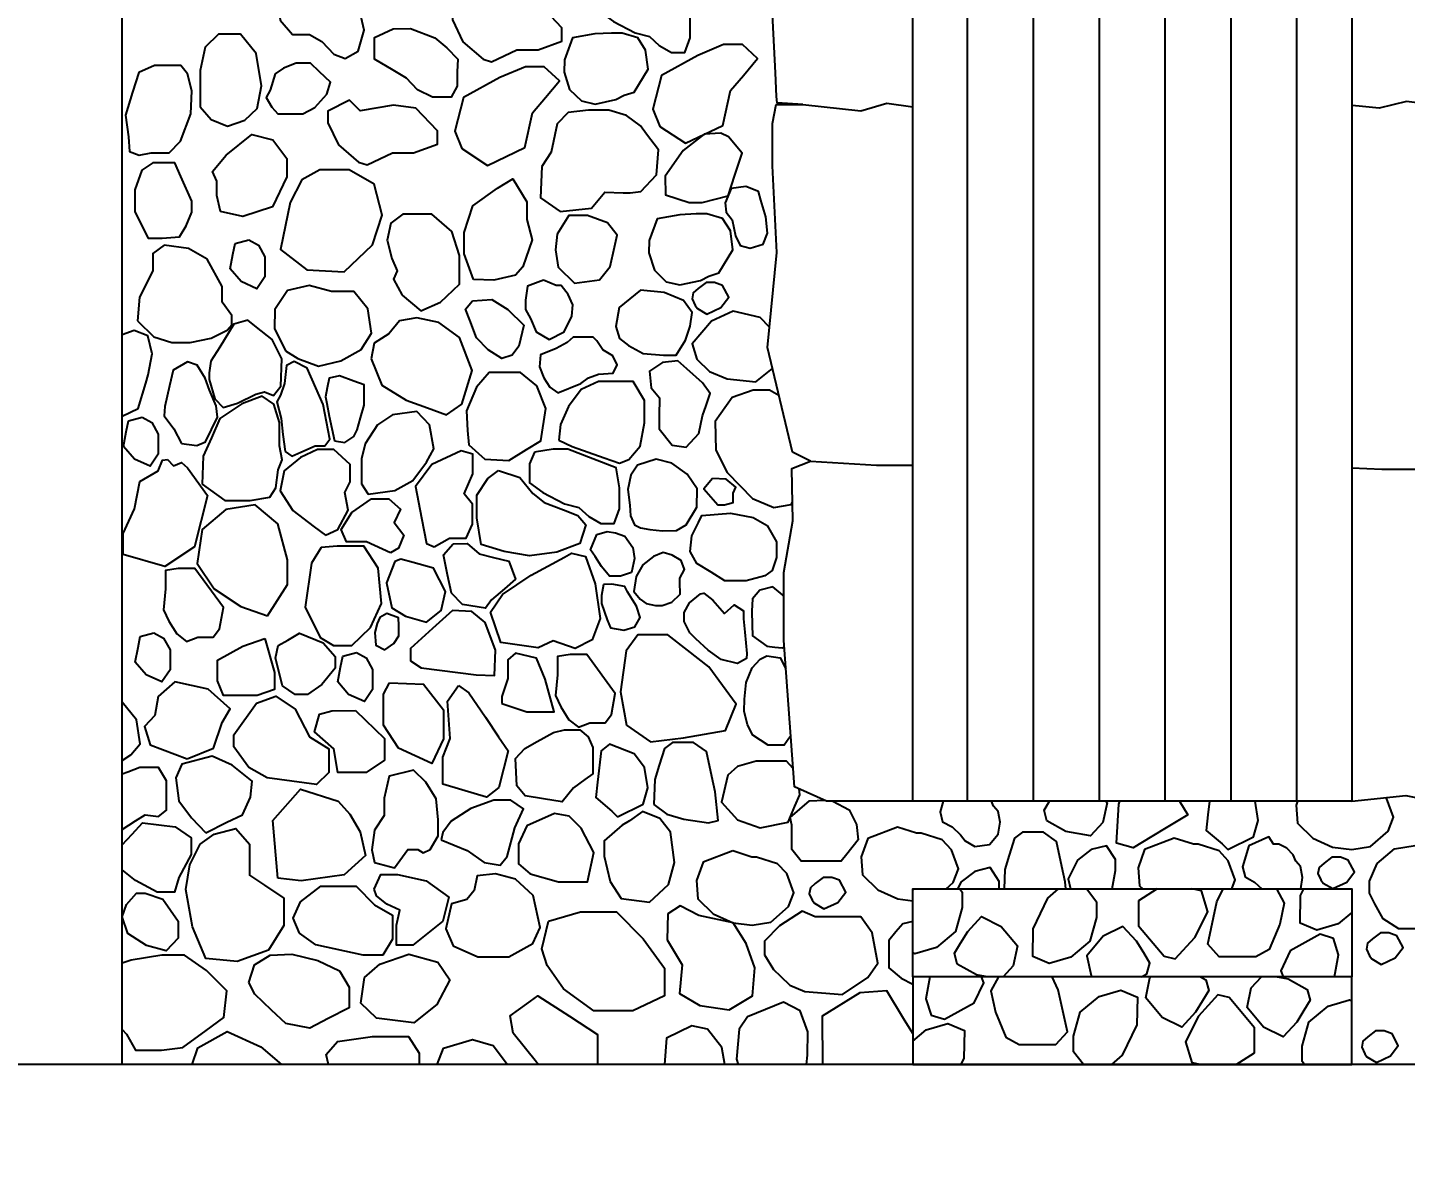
# Model space of a CAD drawing. Header units: millimetres. Extents: x -251401 to 377140, y -30451 to 275830.
# Drawn here: x 9784 to 12922, y -3140 to -578 of the extents above; entities that cross this region are included whole.
import ezdxf

# ---------------------------------------------------------------- set-up
doc = ezdxf.new("R2010")
doc.units = ezdxf.units.MM
for name, color, linetype in [('0-S3', 3, 'Continuous'), ('0-S8', 8, 'Continuous'), ('A-DIMENSIONS', 30, 'Continuous'), ('A-DOORS', 2, 'Continuous'), ('A-WALL', 4, 'Continuous')]:
    doc.layers.add(name, color=color, linetype=linetype)
doc.styles.add('LEROY', font='simplex.shx')
doc.dimstyles.new('DIM100', dxfattribs={"dimscale": 0, "dimtxt": 220, "dimasz": 180, "dimexe": 220, "dimexo": 250, "dimgap": 1, "dimtad": 1, "dimtoh": 1, "dimlfac": 0.001, "dimzin": 1, "dimdsep": 46, "dimtxsty": 'LEROY', "dimblk1": 'ORIGIN', "dimblk2": 'ORIGIN', "dimsah": 1, "dimcen": 0.18, "dimclrd": 30, "dimclre": 30, "dimclrt": 7, "dimazin": 0, "dimtfac": 1, "dimtix": 1, "dimtmove": 1, "dimatfit": 3, "dimfxl": 1, "dimtvp": 1, "dimtolj": 2, "dimtzin": 0, "dimarcsym": 0})

# ---------------------------------------------------------------- blocks, each defined once
blk = doc.blocks.new('USER ARROW 100')
at = {"layer": 'A-DIMENSIONS'}
for q in [(-200, 0), (200, 0)]:
    blk.add_line((0, 0), q, dxfattribs=at)
for points in [[(0, 0), (0, 200)], [(0, 0), (0, -200)]]:
    blk.add_lwpolyline(points, dxfattribs=at)
blk.add_circle((0, 0), 90, dxfattribs=at)
blk = doc.blocks.new('*D21')
at = {"layer": 'A-DIMENSIONS', "color": 30, "transparency": 16777216}
for p, q in [((9750, 3059.9), (5180.5, 3059.9)), ((5180.5, -2939.1), (5180.5, 3058.9)), ((9750, -2940.1), (5180.5, -2940.1))]:
    blk.add_line(p, q, dxfattribs=at)
at = {"layer": 'Defpoints', "color": 0, "transparency": 16777216}
for p in [(5180.5, 3059.9), (10000, 3059.9), (10000, -2940.1)]:
    blk.add_point(p, dxfattribs=at)
at = {"layer": 'A-DIMENSIONS', "color": 30, "transparency": 16777216}
for p, rotation in [((5180.5, 3059.9), 90), ((5180.5, -2940.1), 270)]:
    blk.add_blockref('USER ARROW 100', p, dxfattribs=dict(at, rotation=rotation))
at = {"layer": 'A-DIMENSIONS', "color": 7, "transparency": 16777216, "insert": (4970.5, 59.9), "char_height": 220, "attachment_point": 5, "rotation": 90, "style": 'LEROY'}
blk.add_mtext('\\A2;6.00 METERS', dxfattribs=at)
blk = doc.blocks.new('*D22')
at = {"layer": 'A-DIMENSIONS', "color": 30, "transparency": 16777216}
for p, q in [((6180.5, -2339.1), (6180.5, -2338.1)), ((9750, -2340.1), (6180.5, -2340.1)), ((6180.5, -2940.1), (6180.5, -2340.1)), ((9750, -2940.1), (6180.5, -2940.1)), ((6180.5, -2941.1), (6180.5, -2942.1))]:
    blk.add_line(p, q, dxfattribs=at)
at = {"layer": 'Defpoints', "color": 0, "transparency": 16777216}
for p in [(6180.5, -2340.1), (10000, -2340.1), (10000, -2940.1)]:
    blk.add_point(p, dxfattribs=at)
at = {"layer": 'A-DIMENSIONS', "color": 30, "transparency": 16777216}
for p, rotation in [((6180.5, -2340.1), 270), ((6180.5, -2940.1), 90)]:
    blk.add_blockref('USER ARROW 100', p, dxfattribs=dict(at, rotation=rotation))
at = {"layer": 'A-DIMENSIONS', "color": 7, "transparency": 16777216, "insert": (5970.5, -2640.1), "char_height": 220, "attachment_point": 5, "rotation": 90, "style": 'LEROY'}
blk.add_mtext('\\A2;0.60', dxfattribs=at)
blk = doc.blocks.new('*D23')
at = {"layer": 'A-DIMENSIONS', "color": 30, "transparency": 16777216}
for p, q in [((9750, 159.9), (6180.5, 159.9)), ((6180.5, 158.9), (6180.5, -2339.1)), ((9750, -2340.1), (6180.5, -2340.1))]:
    blk.add_line(p, q, dxfattribs=at)
at = {"layer": 'Defpoints', "color": 0, "transparency": 16777216}
for p in [(10000, 159.9), (6180.5, -2340.1), (10000, -2340.1)]:
    blk.add_point(p, dxfattribs=at)
at = {"layer": 'A-DIMENSIONS', "color": 30, "transparency": 16777216}
for p, rotation in [((6180.5, 159.9), 90), ((6180.5, -2340.1), 270)]:
    blk.add_blockref('USER ARROW 100', p, dxfattribs=dict(at, rotation=rotation))
at = {"layer": 'A-DIMENSIONS', "color": 7, "transparency": 16777216, "insert": (5970.5, -1090.1), "char_height": 220, "attachment_point": 5, "rotation": 90, "style": 'LEROY'}
blk.add_mtext('\\A2;2.50', dxfattribs=at)
blk = doc.blocks.new('*D24')
at = {"layer": 'A-DIMENSIONS', "color": 30, "transparency": 16777216}
for p, q in [((9750, 159.9), (5680.5, 159.9)), ((5680.5, -2939.1), (5680.5, 158.9)), ((9750, -2940.1), (5680.5, -2940.1))]:
    blk.add_line(p, q, dxfattribs=at)
at = {"layer": 'Defpoints', "color": 0, "transparency": 16777216}
for p in [(5680.5, 159.9), (10000, 159.9), (10000, -2940.1)]:
    blk.add_point(p, dxfattribs=at)
at = {"layer": 'A-DIMENSIONS', "color": 30, "transparency": 16777216}
for p, rotation in [((5680.5, 159.9), 90), ((5680.5, -2940.1), 270)]:
    blk.add_blockref('USER ARROW 100', p, dxfattribs=dict(at, rotation=rotation))
at = {"layer": 'A-DIMENSIONS', "color": 7, "transparency": 16777216, "insert": (5470.5, -1390.1), "char_height": 220, "attachment_point": 5, "rotation": 90, "style": 'LEROY'}
blk.add_mtext('\\A2;3.10', dxfattribs=at)
blk = doc.blocks.new('24H24HT')
at = {"layer": 'A-DOORS'}
blk.add_lwpolyline([(-500, 2000, -0.3), (500, 2000), (500, 0), (-500, 0)], format="xyb", close=True, dxfattribs=at)
at = {"layer": 'A-DOORS', "color": 8}
for points in [[(-75, 0), (-75, 2146.9)], [(75, 0), (75, 2146.9)], [(-225, 0), (-225, 2121.7)], [(225, 0), (225, 2121.7)], [(-375, 0), (-375, 2069)], [(375, 0), (375, 2069)]]:
    blk.add_lwpolyline(points, dxfattribs=at)
blk = doc.blocks.new('2HH245H')
at = {"layer": '0-S8', "color": 8}
for points in [[(359.9, 2378.7), (387.6, 2345.8), (426.4, 2345.8), (454.8, 2330.2), (481.4, 2301.1), (507.9, 2291.4), (537.4, 2307.8), (550.9, 2356), (537.1, 2415), (517.6, 2455.5), (499.3, 2487.6), (469, 2505.9), (437.6, 2505.9), (415.5, 2484.2), (381.9, 2433.4), (355.3, 2419.2)], [(1099.8, 2467.5), (1088.3, 2440.6), (1088.3, 2397.8), (1118.8, 2375.3), (1167.8, 2349.7), (1200.5, 2341.3), (1223, 2321), (1250.8, 2305.1), (1281.3, 2305.1), (1293.2, 2338.6), (1293.2, 2385.8), (1285.7, 2431.7), (1232.3, 2452.5), (1175.6, 2474.5), (1142.2, 2474.5)], [(821.5, 2289.4), (840.8, 2283.7), (898.5, 2311.3), (946.9, 2311.3), (1001, 2330.5), (1001, 2361.2), (952.1, 2412.7), (901.1, 2419.9), (825.2, 2406.4), (800.7, 2430.9), (751.8, 2405.9), (751.8, 2379.4), (775.7, 2329.5)], [(616.7, 2359), (656.5, 2359.6), (711.7, 2338), (739, 2315.8), (764.1, 2289.6), (762.9, 2260.6), (762.9, 2228.2), (749.3, 2203.2), (706.6, 2203.2), (672.4, 2219.7), (647.4, 2246.4), (616.7, 2264.6), (574.4, 2289.6), (574.4, 2316.9), (574.4, 2339.1)], [(177.6, 2181.4), (202.6, 2152.6), (239.7, 2136.9), (278.9, 2150.6), (306.9, 2177.3), (316.7, 2228.8), (305, 2302.5), (269.1, 2346.8), (218.9, 2346.8), (188.9, 2316.8), (177.1, 2264), (177.1, 2217.1)], [(1076.3, 2347.4), (1024.9, 2338), (1006.7, 2288.5), (1006.1, 2260.3), (1018.6, 2220.8), (1045.6, 2194.5), (1077, 2187.6), (1124, 2197.6), (1142.8, 2207.7), (1165.4, 2214.6), (1197.3, 2267.2), (1191.7, 2310.4), (1174.1, 2338.6), (1138.4, 2349.3), (1113.9, 2349.3)], [(1310.8, 2298.3), (1228, 2252.6), (1208.3, 2176.1), (1224.3, 2136.6), (1282.4, 2098.3), (1367.6, 2139), (1384.9, 2218), (1414.6, 2252.6), (1446.7, 2290.9), (1412.1, 2323), (1368.9, 2323)], [(14.5, 2112.9), (16.3, 2079.8), (38.8, 2070.9), (65.9, 2076.5), (107, 2076.5), (132.3, 2102.7), (155.9, 2165.2), (158.7, 2217.4), (148.7, 2256.3), (133.3, 2275.2), (73.7, 2275.2), (37.7, 2259.3), (23.5, 2214.4), (7, 2162.2)], [(336.8, 2218.9), (327.4, 2202.3), (340.7, 2180.2), (354.5, 2165.6), (376.6, 2165.6), (411.4, 2165.6), (438.3, 2180), (465.8, 2210), (474.2, 2237.7), (449.4, 2261.2), (428.8, 2280.7), (395.8, 2280.7), (366.8, 2269.4), (348.1, 2256.1)], [(859.8, 2247.9), (777.1, 2202.2), (757.3, 2125.7), (773.4, 2086.2), (831.4, 2047.9), (916.6, 2088.6), (933.9, 2167.7), (963.6, 2202.2), (995.7, 2240.5), (961.1, 2272.6), (917.9, 2272.6)], [(538.1, 2054.8), (557.4, 2049.1), (615.2, 2076.7), (663.5, 2076.7), (717.7, 2095.9), (717.7, 2126.6), (668.7, 2178.1), (617.8, 2185.3), (541.8, 2171.8), (517.3, 2196.3), (468.4, 2171.3), (468.4, 2144.8), (492.4, 2094.9)], [(1015.1, 2168.3), (990.1, 2142.8), (976.4, 2077.9), (955.8, 2045.5), (952.1, 1973.8), (997, 1942.6), (1068.7, 1950.1), (1098.7, 1986.9), (1140.5, 1985), (1156.7, 1985), (1181, 1988.1), (1216.6, 2026.2), (1221, 2082.9), (1194.1, 2119.1), (1180, 2138.1), (1148.6, 2161.5), (1108, 2173.3), (1061.9, 2173.3)], [(215.7, 2011.6), (205.8, 2033.9), (236.4, 2071.2), (295.2, 2118.3), (343.2, 2105.9), (374.6, 2063.7), (374.6, 2021.5), (342.4, 1953.7), (274.5, 1931.4), (224, 1942.9), (215.2, 1979.6), (215.2, 1998.8)], [(1325, 2118.7), (1277.3, 2082.1), (1236.2, 2023.3), (1237.3, 1981.1), (1290.6, 1963.4), (1320.6, 1963.4), (1379.6, 1978.8), (1394.9, 2025.5), (1411.4, 2075.5), (1380.5, 2113.1), (1362.7, 2120.9)], [(28.3, 1942.4), (59.2, 1881.9), (90.6, 1881.9), (130.3, 1884.9), (145.3, 1909.9), (158.7, 1941.5), (158.7, 1966.1), (133.5, 2022.6), (119.6, 2053.7), (69.7, 2053.7), (44.4, 2036.7), (28.9, 1992.2)], [(382.4, 1963.1), (360.1, 1856.6), (420.1, 1810), (505.6, 1805.6), (570, 1866.6), (592.2, 1934.2), (573.3, 2005.2), (516.7, 2037.4), (450.1, 2037.4), (409, 2015.2)], [(799.6, 1787.6), (778.4, 1846.2), (778.4, 1894.8), (798.4, 1955.9), (854.5, 1995.8), (889.4, 2017), (921.1, 1964.8), (921.1, 1924.7), (933.7, 1878.6), (911.9, 1816.9), (895.7, 1798.2), (845.8, 1786.4)], [(1420, 2000.1), (1386.6, 1995.3), (1372.6, 1962.4), (1375.2, 1941.3), (1388.8, 1923.7), (1396.8, 1887.6), (1406.9, 1865.6), (1430.2, 1859), (1459.6, 1868.2), (1469.3, 1893.7), (1465.3, 1930.6), (1454.4, 1968.8), (1448.7, 1988.4)], [(637.1, 1752), (680.1, 1716.5), (724.5, 1736.7), (768, 1777.2), (768, 1842.8), (750.2, 1897.6), (704.8, 1937.1), (639.1, 1937.1), (611.9, 1916.3), (603.5, 1877.4), (613.9, 1835.4), (626.2, 1807.8), (617.4, 1788.5)], [(1104.8, 1916.7), (1059.7, 1933.5), (1017.2, 1933.5), (990.6, 1891.1), (986.2, 1855.7), (992.4, 1815.9), (1029.6, 1779.6), (1087.1, 1787.5), (1111, 1817.6), (1120.8, 1861.9), (1126.7, 1888.8)], [(1269.4, 1935.6), (1218, 1926.2), (1199.8, 1876.7), (1199.2, 1848.5), (1211.7, 1809.1), (1238.7, 1782.7), (1270, 1775.8), (1317.1, 1785.9), (1335.9, 1795.9), (1358.4, 1802.8), (1390.4, 1855.4), (1384.8, 1898.7), (1367.2, 1926.8), (1331.5, 1937.5), (1307, 1937.5)], [(34.3, 1693.5), (71.6, 1657.1), (113, 1644.4), (154.5, 1644.4), (202.8, 1654.6), (239.2, 1672.3), (249.8, 1684.9), (249.8, 1706.3), (227.2, 1736.6), (227.2, 1772.3), (193.5, 1834.2), (150.7, 1858.2), (95.2, 1866.3), (69.8, 1846.9), (69.8, 1807.5), (39, 1748)], [(288.2, 1878.4), (310.3, 1866.4), (324.9, 1839.7), (324.9, 1794.1), (306.6, 1766.9), (270.4, 1783.1), (245.8, 1811.9), (252.1, 1844.9), (256.9, 1870.1)], [(371.8, 1625.6), (399.9, 1607.9), (447.2, 1590.7), (497.9, 1602.7), (544.3, 1628.5), (567.9, 1665.4), (559, 1721.3), (527.4, 1760.6), (476.4, 1760.6), (425.4, 1774.5), (376, 1763), (347.5, 1719.7), (346.7, 1676.6)], [(958.9, 1786.7), (923.1, 1772.8), (917.9, 1740.9), (917.9, 1719.6), (929.3, 1699.5), (942.3, 1669), (972, 1651.6), (1006, 1669), (1023.5, 1704.8), (1025.7, 1730.5), (1015.2, 1754), (999.1, 1774.5), (988.2, 1774.5)], [(1234.1, 1758.3), (1179.8, 1763.9), (1131.7, 1724.4), (1123.9, 1680.6), (1132.4, 1653.8), (1152.9, 1637.6), (1186.1, 1619.2), (1232.7, 1615.7), (1261.7, 1615.7), (1282.9, 1649.6), (1293.5, 1681.4), (1297.7, 1713.1), (1277.9, 1739.9), (1277.9, 1739.9)], [(1331.3, 1709.3), (1363.2, 1723.9), (1380.9, 1747.4), (1367, 1774.3), (1349, 1781.1), (1329.5, 1781.1), (1311.5, 1767.2), (1300.4, 1757.3), (1297.9, 1743.7), (1304.7, 1729.1), (1309.7, 1722)], [(797.6, 1739.1), (841.5, 1742.4), (878.2, 1719.4), (914.4, 1683.8), (902.9, 1636.1), (887.5, 1615.9), (864, 1608.2), (833.3, 1627.9), (807, 1654.8), (791.1, 1695.3), (781.3, 1720.2)], [(197.8, 1575.5), (198.1, 1559.9), (210.9, 1516.5), (229.8, 1496.5), (262.3, 1506.6), (304.5, 1527.1), (323.6, 1532), (344.4, 1523.6), (361.4, 1544.9), (363.2, 1607.6), (341.3, 1651.3), (305.9, 1679.3), (285.7, 1695.2), (254.3, 1686.3), (222, 1633.9), (202, 1601.6)], [(566.9, 1607.3), (590.9, 1547.3), (646.5, 1513.5), (695, 1495.6), (738.2, 1479.6), (773, 1503.7), (796.5, 1581.1), (768.1, 1655.8), (720.7, 1690.1), (670.5, 1701), (631.2, 1693.9), (607.2, 1664.5), (573.4, 1643.3)], [(988, 1630.9), (952.1, 1616.7), (950.2, 1589.4), (960.1, 1564.1), (973.8, 1543), (991.7, 1530), (1044.4, 1551.1), (1061.7, 1564.1), (1084.6, 1572.1), (1118, 1574.6), (1126.7, 1593.8), (1117.4, 1614.2), (1094.5, 1627.8), (1080.9, 1648.2), (1072.2, 1656.3), (1045, 1656.3), (1027, 1656.3), (1012.8, 1644.5)], [(134.7, 1414.2), (169.7, 1410.2), (189.9, 1418.5), (216.9, 1474.4), (213.8, 1500.6), (198.4, 1535.9), (188.9, 1563.2), (170.2, 1592.9), (148.7, 1600.6), (115.9, 1581.2), (107.8, 1546.1), (96.7, 1498.9), (95.2, 1477.4), (117.4, 1447.6)], [(370.7, 1395.9), (386, 1385.8), (406.6, 1395), (439, 1409.5), (461.4, 1409.5), (472.5, 1424.1), (457.8, 1503.1), (440.7, 1541.6), (421.1, 1585.8), (391.7, 1601), (374.1, 1592.2), (369.2, 1550.9), (360.2, 1524.5), (351.7, 1509.3), (362.1, 1471.7), (365.6, 1435)], [(1229.9, 1598.9), (1200.4, 1579), (1204.4, 1541.6), (1223.5, 1518.6), (1222.7, 1476.4), (1222.7, 1447.8), (1252.2, 1410.4), (1284, 1406.4), (1312.6, 1437.5), (1321.4, 1477.2), (1329.4, 1501.1), (1338.5, 1528.5), (1321.4, 1552.8), (1285.6, 1584.6), (1265.2, 1602.7)], [(483.1, 1420.3), (507, 1416.8), (527.6, 1430.3), (535.2, 1445.8), (542.8, 1473.2), (550.6, 1501.4), (550.6, 1547.8), (527.6, 1556.5), (494.6, 1568.9), (471.1, 1563.5), (466.8, 1541.3), (462.8, 1521), (465.7, 1505.8), (471, 1477)], [(786.2, 1443.9), (789, 1411.6), (825.8, 1378.7), (880.4, 1375.9), (920.6, 1400.5), (953.4, 1420.5), (964.7, 1494.1), (944, 1545.9), (907.2, 1576), (835.8, 1576), (806.8, 1543.1), (783.9, 1489.1)], [(994.5, 1422.2), (1024.7, 1407.9), (1097, 1382.2), (1132.5, 1369.5), (1153.9, 1378.2), (1179.7, 1408.4), (1189.1, 1461.3), (1189.1, 1512.3), (1163.3, 1555.3), (1084.1, 1555.3), (1045, 1537.5), (1016.3, 1498.9), (998, 1457.9)], [(181.7, 1321.8), (233.3, 1284.5), (291.1, 1284.5), (335.9, 1292), (349.6, 1313.2), (354.7, 1354.3), (364.1, 1377), (358.2, 1409.5), (358.2, 1462.1), (345.3, 1504.4), (318.3, 1522.1), (272, 1504.8), (222.2, 1471.2), (203, 1427.7), (184.4, 1385.5)], [(560.1, 1299.3), (620.9, 1307.1), (661.3, 1330.4), (692.9, 1371.7), (709.5, 1402.3), (699.7, 1456.8), (671, 1487.4), (615.1, 1479.6), (581.5, 1457.3), (552.8, 1413.5), (544.6, 1379.5), (544.6, 1322.6)], [(45.4, 1474.2), (67.4, 1462.2), (82.1, 1435.5), (82.1, 1389.9), (63.8, 1362.7), (27.6, 1378.9), (3, 1407.7), (9.2, 1440.7), (14.1, 1465.9)], [(462.5, 1205.8), (490.9, 1218.4), (514.2, 1262.9), (506.6, 1302.9), (519.2, 1327.2), (519.2, 1366.6), (481.8, 1401), (444.3, 1401), (405.8, 1382.3), (368.4, 1352.5), (359.8, 1306.4), (388.1, 1261.9), (436.7, 1224.5)], [(710.1, 1179.5), (745.5, 1199), (783, 1199), (797.5, 1230.6), (797.5, 1276.3), (778.3, 1299.6), (798, 1345.4), (798, 1390), (771.6, 1397.7), (704.7, 1366.7), (667.6, 1316.5), (681.3, 1245.5), (692.7, 1186.5)], [(939, 1394.9), (927.5, 1368), (927.5, 1325.2), (958, 1302.7), (1007, 1277.1), (1039.7, 1268.7), (1062.2, 1248.4), (1090.1, 1232.5), (1120.5, 1232.5), (1132.4, 1266), (1132.4, 1313.3), (1124.9, 1359.2), (1071.5, 1379.9), (1014.8, 1401.9), (981.4, 1401.9)], [(103.3, 1378.1), (116.3, 1363.6), (134.8, 1371.4), (148.9, 1359), (194, 1296.4), (164.3, 1179.4), (96.6, 1134.5), (2.2, 1161.7), (2.2, 1209.7), (27.6, 1265.4), (40.2, 1328), (81.4, 1352.1), (91.6, 1376.2)], [(856.9, 1353.3), (905.5, 1337.4), (934.6, 1300.3), (960.4, 1280.3), (1005, 1263.1), (1037.1, 1250.8), (1055.8, 1228.9), (1042.1, 1187.1), (989.5, 1167.2), (927.2, 1158.6), (869.5, 1168.3), (816.9, 1184.3), (807.1, 1245.4), (807.1, 1296.8), (832.3, 1334.5)], [(1173.1, 1365.2), (1157.8, 1342.5), (1151.5, 1309.7), (1156.2, 1274.4), (1157.3, 1250.1), (1166.2, 1229.5), (1180, 1222.6), (1201.1, 1218.4), (1230.2, 1215.8), (1262.4, 1216.3), (1284, 1229), (1308.3, 1269.6), (1308.9, 1311.3), (1286.7, 1344.6), (1251.3, 1369.9), (1215.9, 1378.9)], [(1344.2, 1335.1), (1324, 1310.9), (1356.3, 1274.6), (1371.7, 1274.6), (1391.2, 1280), (1391.2, 1301.5), (1397.3, 1314.9), (1375.1, 1333.1)], [(610.7, 1165.3), (555.9, 1190.6), (510.7, 1190.6), (498.1, 1219), (522.4, 1257.6), (567.6, 1288.5), (606.7, 1288.5), (633.5, 1265.2), (619.3, 1234.2), (641.4, 1206), (629.2, 1176.4)], [(330.7, 1021.9), (376.1, 1093.4), (376.1, 1149.6), (354.4, 1231.4), (302.6, 1274.9), (236.1, 1264), (181.8, 1218.6), (170.9, 1141.3), (209.3, 1083.2), (270, 1043.6)], [(1385.2, 1256.2), (1436.4, 1245.7), (1468.8, 1227.6), (1489.9, 1190.7), (1489.9, 1154.6), (1480.1, 1125.2), (1463.6, 1113.2), (1420.6, 1101.9), (1372.4, 1101.9), (1340.8, 1121.5), (1308.5, 1141.4), (1293.3, 1168.9), (1297, 1204.3), (1312.1, 1234.4), (1320.1, 1250.4)], [(1080.3, 1206.9), (1104.5, 1213.7), (1122.9, 1211.1), (1144.5, 1203.7), (1162.4, 1177.4), (1166.1, 1152.6), (1159.8, 1121), (1134.5, 1112.6), (1109.2, 1112.6), (1091.3, 1134.2), (1076.6, 1157.4), (1066.6, 1172.1)], [(453.3, 1177.5), (430.8, 1141.7), (416.2, 1041.6), (450.8, 972.5), (481.2, 954.3), (523.1, 954.3), (564.9, 995.5), (590.4, 1050.1), (583.1, 1130.2), (549.8, 1180.5), (489.1, 1180.5)], [(753.7, 1186.1), (785.3, 1187), (812.9, 1163.3), (845.5, 1155.1), (880.4, 1146.3), (895.6, 1105.3), (870.6, 1083.8), (840.8, 1058.3), (826.8, 1039.4), (774.9, 1047.6), (749.4, 1073.4), (740.8, 1115.7), (731.6, 1161.2)], [(838.6, 1030), (865.6, 1070.5), (931.1, 1114.7), (1006.7, 1155.9), (1023, 1164.8), (1054.7, 1157.4), (1076.6, 1094.6), (1088, 1015.7), (1070, 967.6), (1031.4, 947.7), (981, 965.3), (946.7, 949.1), (862, 961.5)], [(1209.4, 1157), (1185.5, 1138.1), (1170.1, 1111.8), (1165.1, 1077.5), (1179.3, 1060), (1192.7, 1050), (1214.4, 1045.4), (1229.5, 1045.4), (1251.2, 1053.3), (1270.4, 1071.7), (1270, 1098.4), (1270, 1107.6), (1280.1, 1127.3), (1273, 1148.2), (1252.5, 1159.9), (1231.6, 1166.1)], [(106, 1010), (124.3, 980.7), (146.6, 963.7), (172, 973.5), (206.7, 973.5), (221.7, 992.4), (230.2, 1040.8), (165.5, 1129.6), (127.6, 1129.6), (98.8, 1125), (98.8, 1083.2), (93.9, 1035.7)], [(620.6, 1146.1), (601.6, 1097), (613.7, 1040.2), (644.7, 1021.2), (692.9, 1007.4), (726.5, 1034.1), (735.7, 1077.4), (708.5, 1130.6), (662.5, 1143.3), (634.7, 1151.1)], [(1095.6, 1093.5), (1091.5, 1068.4), (1091.5, 1050), (1104.1, 1012.7), (1111.5, 994.6), (1141.8, 989.1), (1166.9, 997.2), (1179.4, 1018.2), (1170.9, 1044.1), (1161.7, 1058.8), (1150.7, 1076.4), (1144.3, 1088.7), (1115.2, 1093.9)], [(1344.5, 1057.9), (1371.4, 1027.5), (1393.1, 1046.7), (1414.3, 1033.5), (1414.3, 1015), (1417.9, 985.2), (1422.1, 936.3), (1421.5, 925), (1401.2, 913.7), (1363.6, 922.6), (1334.4, 943.5), (1306.3, 969.7), (1292.1, 983), (1279.5, 1009), (1279.5, 1029.9), (1291.4, 1052), (1317.1, 1072.2), (1324.2, 1073.4)], [(575.2, 984.2), (577.1, 955.1), (597.7, 944.8), (618.5, 958.9), (629.9, 976.5), (629.9, 1000.3), (629.3, 1017.6), (602.6, 1027), (586.9, 1017.9), (580.4, 1004.2)], [(751.7, 1034), (706.2, 992.8), (656.1, 947.4), (656.1, 919.8), (680.4, 903.5), (763.8, 893.2), (806, 888), (848, 886.3), (850.2, 944.1), (826.1, 1007.1), (795.9, 1031.8)], [(72, 983.1), (94, 971.1), (108.7, 944.4), (108.7, 898.8), (90.4, 871.6), (54.2, 887.8), (29.6, 916.6), (35.9, 949.6), (40.7, 974.8)], [(376.7, 966.7), (403.5, 982.3), (457.2, 960.7), (484.9, 929.5), (484.9, 902.7), (454.6, 865.5), (421.7, 843), (394, 843), (364.6, 862.9), (349.2, 925.8), (355.2, 954.4)], [(1148.2, 772.8), (1202.6, 735.2), (1277.7, 744), (1373.7, 760.8), (1397.7, 820.7), (1336.1, 906.2), (1287.3, 943.8), (1242.1, 978.6), (1173.8, 978.6), (1147.4, 942.2), (1134.6, 848.7)], [(324.7, 970.2), (346.4, 893.2), (346.4, 854.3), (307.4, 840.4), (230.4, 840.4), (216.5, 874.2), (216.5, 920.9), (274.5, 952.9)], [(533.2, 938.5), (555.2, 926.5), (569.9, 899.8), (569.9, 854.2), (551.6, 827), (515.4, 843.2), (490.8, 872), (497.1, 905), (501.9, 930.2)], [(864.4, 822.5), (921.1, 803.1), (983.7, 803.1), (962.8, 877.6), (943.4, 925.9), (895.5, 937), (877.8, 921.5), (877.8, 879.6), (864.6, 838.4)], [(998.6, 814.7), (1016.9, 785.3), (1039.2, 768.3), (1064.6, 778.1), (1099.3, 778.1), (1114.3, 797), (1122.8, 845.4), (1058.1, 934.2), (1020.2, 934.2), (991.4, 929.6), (991.4, 887.8), (986.5, 840.3)], [(147.8, 696.1), (207.8, 721), (227.5, 778.9), (245.4, 810.2), (195.7, 854.8), (119.8, 871.4), (81.5, 838.2), (74.5, 794.9), (50.3, 770), (63.7, 728)], [(608.6, 869.8), (685.7, 866.6), (731.3, 808), (731.3, 741.8), (705.2, 685.4), (629.1, 720.6), (594.5, 773.3), (594.5, 843.8)], [(765.9, 863.6), (789, 846.7), (827, 790.9), (857, 746.7), (878.8, 714.6), (857.5, 631), (829.1, 608.8), (773.2, 625.7), (730, 638.7), (730.1, 700.4), (746.9, 742.5), (740.6, 827.9)], [(288.2, 676.3), (254.2, 723.5), (254.2, 750.9), (305.8, 823.4), (349.8, 838.8), (393.7, 809.1), (426.7, 746.5), (470.6, 719.1), (470.6, 665.3), (442.1, 637.8), (330, 653.2)], [(530.9, 806.6), (597.2, 742.3), (597.2, 693.6), (555.2, 665.3), (490.9, 665.3), (482, 719.5), (438.1, 757.9), (449.1, 798.3), (477.2, 805.8)], [(898.6, 634.8), (895.4, 697.5), (916.6, 720.2), (944.5, 735.6), (981.7, 756.2), (1007.4, 762.6), (1042.2, 762.6), (1061, 746.3), (1071.8, 721.9), (1071.8, 662.4), (1053.3, 649.1), (1027.5, 630.6), (1001.8, 598.1), (959.5, 605.1), (917.3, 612)], [(1127.5, 564.5), (1186.2, 593.4), (1196.9, 630.5), (1189.1, 676.8), (1165.6, 708.1), (1109.2, 729.5), (1090.8, 714.6), (1082.3, 643.5), (1078.1, 608), (1114.9, 577.3)], [(1210.7, 592.7), (1239.8, 570.3), (1279, 558.7), (1335.1, 550.3), (1356.8, 556.3), (1350.2, 621.1), (1342.8, 655.8), (1330.7, 712.7), (1301.1, 733.9), (1253.1, 733.9), (1234.5, 720.2), (1222.6, 681.7), (1212.5, 649)], [(190.5, 528.2), (238.1, 552), (273.9, 568.6), (291.9, 609.4), (295.6, 645.2), (250.5, 682.1), (205, 702.7), (135.5, 684), (122.1, 653.3), (128.8, 600.7), (157.5, 562.3)], [(574, 460.4), (619.9, 448.2), (650.2, 489.9), (673.1, 489.9), (685.3, 482.3), (701.5, 490), (719.7, 521.2), (719.7, 557.2), (714.8, 605), (691.3, 643), (663, 670.5), (608, 656.8), (596.2, 607), (596.2, 567.4), (574, 534.2), (568.3, 488.9)], [(353.9, 424.4), (342.7, 555.6), (405.9, 627.3), (491.3, 600.1), (518.5, 570.4), (541.7, 530.3), (553.9, 476.4), (505.2, 432.1), (407.7, 418.2)], [(726.3, 511.8), (785.2, 487.6), (823.9, 460.5), (860.3, 454.1), (876.4, 473.8), (894.3, 539), (914, 582.2), (884.5, 602.4), (845.8, 602.4), (793.4, 583.1), (748.8, 554.3), (730.1, 528.7)], [(984, 571.5), (921, 543.5), (902.4, 502.6), (902.4, 457.5), (928.9, 434.6), (993.4, 416), (1059.3, 416), (1073.7, 483.3), (1045, 538.5), (1017.3, 565.7)], [(1138.6, 545.1), (1097.1, 509.4), (1097.1, 474.4), (1110.7, 417.2), (1135.8, 378.6), (1200.8, 370), (1243.7, 410), (1257.3, 460.1), (1248.7, 529.4), (1224.4, 560.8), (1184.4, 576.5), (1155.1, 555.1)], [(177.7, 502.4), (209.1, 524.7), (258.6, 538), (289.4, 501.8), (289.4, 431.2), (323.8, 408.3), (367.6, 379.1), (367.6, 317.1), (332.9, 261), (261.6, 234.5), (190.4, 241.7), (159.6, 314.1), (144.5, 398.6), (153.5, 454.7)], [(1390.2, 486.5), (1322.6, 460.7), (1307.8, 419), (1310.9, 377.8), (1345.3, 343.4), (1390.8, 323.2), (1434.5, 317.6), (1476.9, 324.4), (1517.4, 360), (1529.1, 391.3), (1513.1, 434.9), (1492.2, 457.1), (1444.3, 472.4), (1433.8, 472.4)], [(2756.4, 400.8), (2788.3, 415.3), (2805.9, 438.8), (2792, 465.7), (2774, 472.5), (2754.5, 472.5), (2736.6, 458.6), (2725.4, 448.7), (2722.9, 435.1), (2729.7, 420.6), (2734.7, 413.4)], [(2857.5, 457.9), (2897.5, 491.3), (2944.4, 499.2), (3009.5, 485.5), (3038.3, 458.1), (3048.5, 424.9), (3048.5, 375.1), (3013.8, 346.9), (2987.8, 325.8), (2945.2, 309.4), (2906.9, 309.4), (2871.5, 331.8), (2852.7, 366.4), (2839.9, 390.1), (2839.9, 417.7)], [(573.5, 399.3), (588.9, 433.2), (626.7, 433.2), (692.1, 418.5), (744, 381.3), (729.9, 326.9), (662, 272.4), (624.8, 272.4), (624.8, 317.3), (632, 351.7), (602.3, 365.7), (579.3, 384.6)], [(784.4, 376), (749.8, 366.5), (737, 309), (753.7, 270.6), (809.9, 245.1), (880.3, 245.1), (935.3, 275.7), (951.9, 312.2), (935.9, 385), (895.6, 422.7), (849.6, 434.2), (808.1, 430.2), (801.3, 396.5)], [(1597.9, 354.8), (1629.8, 369.3), (1647.4, 392.8), (1633.5, 419.7), (1615.5, 426.5), (1596, 426.5), (1578.1, 412.6), (1566.9, 402.7), (1564.4, 389.1), (1571.2, 374.6), (1576.2, 367.4)], [(9.4, 364.4), (32.4, 390.3), (52.5, 390.3), (92.5, 377), (127.2, 326.5), (127.2, 288), (100, 258.8), (55.2, 271.3), (12.4, 298.9), (-0.1, 336.4)], [(403.9, 299.6), (389.1, 333.6), (405.7, 370.5), (451.8, 406.4), (508.9, 406.4), (532.8, 406.4), (574.3, 364), (615.7, 340.1), (615.7, 285.8), (593.6, 248.9), (548.5, 248.9), (440.7, 272.9)], [(970.8, 326.9), (1043.6, 347.9), (1125.4, 347.9), (1186.1, 286.1), (1234.7, 219.9), (1234.7, 157), (1162.9, 122.8), (1073.5, 122.8), (1005, 172.4), (967.4, 225.4), (955.3, 264)], [(1270.5, 361.7), (1242.6, 343.4), (1240.8, 284.1), (1274.9, 227.4), (1268.8, 162), (1315, 135), (1382.2, 124.5), (1435.4, 156.8), (1440.6, 220.4), (1420.6, 276.2), (1390.8, 323.2), (1313.3, 339.9)], [(1554.3, 166.6), (1639.9, 159.7), (1697.6, 198.4), (1720.5, 231.3), (1707.6, 299.9), (1681.7, 336.7), (1621, 336.7), (1578.2, 336.7), (1548.3, 349.6), (1496.6, 315.8), (1462.8, 281), (1462.8, 250.2), (1482.7, 216.3), (1498.6, 201.4), (1520.2, 181.2)], [(2867, 228.3), (2898.9, 242.9), (2916.5, 266.4), (2902.6, 293.3), (2884.6, 300.1), (2865.1, 300.1), (2847.2, 286.2), (2836, 276.3), (2833.5, 262.7), (2840.3, 248.1), (2845.3, 241)], [(287.9, 187.1), (300.8, 227.1), (337, 249.5), (386.4, 251.2), (445, 236.8), (495, 213.3), (516.9, 176.5), (516.9, 129.5), (469.2, 104.8), (427.4, 83.1), (372.1, 93.9), (339.9, 124.3), (301.5, 160.6)], [(551.4, 198.2), (586.4, 229.1), (652.4, 251.8), (718.4, 233.5), (746, 193), (716.3, 136.6), (664.1, 95.3), (578.7, 105.5), (543.2, 140.2)], [(2856, 5.1), (2887.9, 19.7), (2905.6, 43.2), (2891.6, 70.1), (2873.7, 76.9), (2854.2, 76.9), (2836.2, 63), (2825.1, 53.1), (2822.6, 39.5), (2829.4, 24.9), (2834.4, 17.8)]]:
    blk.add_lwpolyline(points, close=True, dxfattribs=at)
for points in [[(1473.7, 1679.5), (1452.7, 1701.5), (1391.4, 1715.8), (1342.1, 1692.7), (1297.5, 1641.8), (1308.7, 1606.9), (1337.3, 1578.2), (1377.1, 1561.5), (1443.1, 1555.2), (1480.5, 1585.3)], [(0, 1476.4), (36.5, 1494.4), (53.8, 1552.1), (58.7, 1570.7), (68, 1618.5), (58.5, 1659.3), (27.2, 1671.6), (0, 1662.2)], [(1495.3, 1524), (1474.2, 1536), (1436.9, 1536), (1389.1, 1519.6), (1350.3, 1464.5), (1351.8, 1399.6), (1377.2, 1348.2), (1435.4, 1289.3), (1483.9, 1268.4), (1523.4, 1275.8), (1526.3, 1281.1)], [(1506.5, 1065.3), (1503.8, 1069.9), (1481.7, 1088.3), (1451.9, 1080.6), (1435.2, 1060.9), (1434, 1032.9), (1434.6, 1001.3), (1435.1, 976.2), (1468, 953), (1485.9, 950.6), (1502.6, 949.4), (1507.6, 950.9)], [(1522.6, 748.8), (1518.2, 742.6), (1507.6, 727.4), (1471.2, 727.4), (1436.3, 750.6), (1423.5, 773.5), (1416.1, 805), (1416.8, 831.9), (1420.8, 870.2), (1434.2, 903.8), (1452.4, 923.3), (1467.8, 931.3), (1498.1, 926), (1511.3, 901.4)], [(0, 692.5), (19.8, 705.8), (40.7, 730.2), (32.2, 785), (0, 825.6)], [(1528.1, 674.1), (1512.4, 691.1), (1470.8, 691.1), (1443.7, 691.1), (1400.7, 678.6), (1379.2, 659.2), (1364.6, 597.5), (1400.7, 557.2), (1452.7, 539.2), (1516.6, 552.4), (1531.9, 588.4), (1542.8, 614.3), (1541.3, 628.2)], [(0, 535.8), (30, 554.9), (51.8, 568.8), (82.2, 564.8), (100.8, 579.3), (100.8, 611.8), (100.8, 646), (82.8, 676.8), (39.9, 676.8), (12.6, 666.3), (0, 661.4)], [(1618.3, 600.2), (1655.4, 580.1), (1672.1, 546.8), (1675.6, 512.1), (1649.9, 479.5), (1637.1, 463.3), (1545.8, 463.3), (1524.9, 489.9), (1524.9, 518.4), (1524.9, 545.4), (1521, 562.7), (1565.2, 600.9), (1598.9, 602.4)], [(1869.7, 600), (1862.6, 576), (1868.2, 553.1), (1889.5, 541.3), (1908.6, 523.4), (1919.2, 509.4), (1941.1, 496.5), (1974.7, 501), (1994.9, 524.5), (1999.4, 552), (1994.9, 576.6), (1984.3, 588.9), (1979.2, 600)], [(2239.7, 600), (2242.6, 596.5), (2233.1, 551.2), (2205.2, 521), (2149, 530.6), (2105.8, 555.4), (2099.1, 579.7), (2111.5, 600)], [(2407.7, 600), (2426.4, 568.7), (2377.2, 539.2), (2344.2, 519.4), (2301.8, 493.9), (2264.1, 504.5), (2269.7, 592.8), (2272, 600)], [(2476, 600), (2472.3, 569), (2468.1, 533.5), (2504.9, 502.8), (2517.5, 490), (2576.2, 518.9), (2586.9, 556), (2579.5, 600)], [(2676.5, 600), (2673.3, 591), (2676.4, 549.8), (2710.8, 515.4), (2756.3, 495.2), (2800, 489.6), (2842.4, 496.4), (2882.9, 532), (2894.6, 563.3), (2878.6, 606.9), (2877.7, 607.9)], [(0, 500.6), (22.9, 524.5), (46, 550.8), (120.5, 541.7), (156.9, 516.5), (156.9, 478.6), (128.5, 426), (118.9, 392.8), (79.2, 392.8), (29.9, 419), (0, 443.8)], [(1875.9, 400), (1892.4, 414.5), (1904.1, 445.8), (1888.1, 489.4), (1867.2, 511.6), (1819.3, 526.9), (1808.8, 526.9), (1765.2, 541), (1697.6, 515.2), (1682.8, 473.5), (1685.9, 432.3), (1720.3, 397.9), (1765.8, 377.7), (1800, 373.3)], [(2148.9, 400), (2147.2, 416.6), (2139.8, 451.3), (2127.7, 508.2), (2098.1, 529.4), (2050.1, 529.4), (2031.5, 515.7), (2019.6, 477.2), (2009.5, 444.5), (2008, 400)], [(2526.8, 400), (2534.6, 420.8), (2518.6, 464.4), (2497.7, 486.6), (2449.8, 501.9), (2439.3, 501.9), (2395.7, 516), (2328.1, 490.2), (2313.3, 448.5), (2316.4, 407.3), (2323.7, 400)], [(2683.6, 400), (2687.9, 426.5), (2683.4, 451.1), (2672.8, 463.4), (2666.1, 478), (2652, 492.6), (2633.5, 502.1), (2621.8, 502.1), (2611.1, 518.9), (2565.1, 498.2), (2551.1, 450.5), (2556.7, 427.6), (2578, 415.8), (2594.8, 400)], [(2253.7, 400), (2254, 400.4), (2261.5, 441.9), (2261.5, 467.1), (2241.4, 498.6), (2206.7, 489.8), (2175.2, 465.9), (2153.8, 423.1), (2159, 400)], [(1996.5, 400), (1996.5, 417.1), (1976.4, 448.6), (1941.7, 439.8), (1910.2, 415.9), (1902.3, 400)], [(1907.5, 400), (1912.9, 392.9), (1912.9, 357.6), (1897.6, 303), (1854.2, 266.8), (1805.2, 252.4), (1800, 254.6)], [(1800, 396.8), (1801.5, 400)], [(2196.4, 400), (2218.8, 370.7), (2218.8, 335.4), (2203.6, 280.8), (2160.2, 244.6), (2111.1, 230.2), (2073.4, 246.2), (2074.4, 309.3), (2107.9, 378.8), (2132, 400)], [(2356.8, 400), (2314.5, 373), (2314.5, 316), (2372.4, 247.3), (2397.9, 240.8), (2442.1, 289.8), (2471.8, 347.8), (2457.3, 395.4), (2435.3, 400)], [(2628.7, 400), (2646.1, 367.8), (2635.7, 319.8), (2612.1, 262.3), (2581.6, 245.7), (2517.9, 245.7), (2497.8, 245.7), (2471.7, 274.5), (2492.6, 370.4), (2506.8, 400)], [(2800, 346.3), (2769.1, 320.5), (2720, 306.1), (2682.3, 322.1), (2683.3, 385.1), (2690.5, 400)], [(1800, 326.1), (1777.3, 320.6), (1761.8, 302.3), (1745.3, 282.9), (1745.3, 258.7), (1745.8, 239.4), (1745.8, 220.6), (1773.4, 196.9), (1800, 183.2)], [(1970.3, 200), (1944.9, 204.4), (1901.6, 229.1), (1894.9, 253.5), (1909.1, 276.7), (1925.2, 303.1), (1956.5, 337), (2001.1, 314.8), (2038.5, 270.2), (2028.9, 224.9), (2005.9, 200)], [(2321.3, 200), (2333.4, 206.9), (2340.1, 231.3), (2326, 254.5), (2309.8, 280.9), (2278.6, 314.8), (2234, 292.6), (2196.6, 248), (2206.1, 202.7), (2208.6, 200)], [(2760.7, 200), (2769.9, 250.2), (2758, 287.4), (2727.7, 296.8), (2659.7, 259.1), (2638.2, 213.7), (2643.3, 200)], [(0, 79.7), (9.8, 69), (30.4, 32.6), (89.1, 32.6), (137.9, 39), (190.8, 77.8), (231, 107.2), (237.8, 167.7), (192, 214), (141.5, 249.3), (90.3, 249.3), (20.4, 237.5), (0, 231)], [(1839.3, 200), (1830.1, 149.8), (1842, 112.6), (1872.3, 103.2), (1940.3, 140.9), (1961.8, 186.3), (1956.7, 200)], [(1995.3, 200), (1977.9, 167.8), (1988.3, 119.8), (2011.9, 62.3), (2042.4, 45.7), (2106.1, 45.7), (2126.2, 45.7), (2152.3, 74.5), (2131.4, 170.4), (2117.2, 200)], [(2455.3, 200), (2467.4, 193.1), (2474.1, 168.7), (2460, 145.5), (2443.8, 119.1), (2412.6, 85.2), (2368, 107.4), (2330.6, 152), (2340.1, 197.3), (2342.6, 200)], [(2629.7, 200), (2655.1, 195.6), (2698.4, 170.9), (2705.1, 146.5), (2690.9, 123.3), (2674.8, 96.9), (2643.5, 63), (2598.9, 85.2), (2561.5, 129.8), (2571.1, 175.1), (2594.1, 200)], [(1800, 70.8), (1779, 105.3), (1741.1, 167.7), (1679.5, 163.2), (1593.8, 110.3), (1594.9, 0)], [(2188.6, 0), (2166.2, 29.3), (2166.2, 64.6), (2181.4, 119.2), (2224.8, 155.4), (2273.9, 169.8), (2311.6, 153.8), (2310.6, 90.7), (2277.1, 21.2), (2253, 0)], [(2536.2, 0), (2578.5, 27), (2578.5, 84), (2520.6, 152.7), (2495.1, 159.2), (2450.9, 110.2), (2421.2, 52.2), (2435.7, 4.6), (2457.7, 0)], [(948.4, 0), (943.1, 5.3), (890.1, 71.9), (883.3, 111.1), (921.5, 138.6), (946.6, 156.5), (1018.5, 110.1), (1082.5, 68.9), (1082.5, 1.4), (1080.6, 0)], [(1557.9, 0), (1560.4, 21.2), (1561.4, 75), (1543.8, 122.8), (1505.6, 142.4), (1423.5, 109.2), (1404.9, 80.8), (1399, 12.4), (1402.9, 0)], [(2692.5, 0), (2687.1, 7.1), (2687.1, 42.4), (2702.4, 97), (2745.8, 133.2), (2794.8, 147.6), (2800, 145.4)], [(159.4, 0), (172, 38.2), (239.2, 75.1), (315.7, 40.7), (362.7, 0)], [(469.3, 0), (464.5, 23.2), (489.8, 52.5), (569.8, 64.2), (651.8, 64.2), (676.1, 26.2), (676.1, 0)], [(1372.4, 0), (1372.4, 0.3), (1365.1, 38.8), (1332.7, 80.9), (1297.2, 88.3), (1239.1, 60.2), (1234.6, 0)], [(1800, 53.7), (1830.9, 79.5), (1880, 93.9), (1917.7, 77.9), (1916.7, 14.9), (1909.5, 0)], [(717.3, 0), (731.7, 37.7), (797.6, 57.4), (844.9, 43.2), (877.3, 0)], [(24.8, 0), (0, 0)]]:
    blk.add_lwpolyline(points, dxfattribs=at)

msp = doc.modelspace()

# ---------------------------------------------------------------- linework, layer by layer
at = {"layer": '0-S3', "color": 3}
msp.add_line((377139.5, -2940.144), (-19812.5, -2940.144), dxfattribs=at)
at = {"layer": 'A-WALL'}
for points in [[(10000, 959.856), (10400, 959.856), (10400, 159.856), (17600, 159.856), (17600, 959.856), (18000, 959.856), (18000, -2940.144), (10000, -2940.144)], [(11800, -2740.144), (11800, -2540.144), (12800, -2540.144), (12800, -2740.144)], [(11800, -2740.144), (11800, -2940.144), (12800, -2940.144), (12800, -2740.144)]]:
    msp.add_lwpolyline(points, close=True, dxfattribs=at)
at = {"layer": 'A-WALL', "color": 1}
for points in [[(11550, -753.599), (11491.543, -750.228), (11489.501, -735.099), (11487.37, -681.172), (11476.412, -458.46), (11491.221, -391.369), (11491.221, -280.866), (11522.558, -207.456), (11550, -215.734), (11633.573, -265.7), (11716.833, -304.53), (11788.277, -326.58), (11800, -340.144)], [(12800, -340.144), (12957.449, -254.714), (13025.924, -235.399), (13050, -215.734), (13067.141, -215.374), (13078.638, -240.267), (13098.219, -425.849), (13076.443, -539.321), (13076.443, -643.467), (13076.443, -711.861), (13065.867, -738.519), (13034.484, -760.537), (12924.31, -746.568), (12862.237, -761.885), (12816.521, -757.326), (12800, -755.679)], [(11567.579, -1565.772), (11526.444, -1545.098), (11469.003, -1307.069), (11490.664, -1090.835), (11480.958, -893.644), (11480.958, -797.282), (11488.9, -753.599), (11550, -753.599), (11681.808, -768.077), (11740.767, -750.29), (11800, -759.119)], [(12800, -1581.064), (12868.365, -1584.464), (12947.261, -1584.464), (13007.488, -1571.223), (13067.321, -1580.213), (13080.019, -1548.489), (13064.185, -1456.235), (13074.989, -1384.371), (13062.001, -1331.714), (13075.9, -1225.403), (13078.555, -1004.572), (13067.752, -912.809), (13080.576, -811.345), (13071.384, -764.198), (13052.29, -748.045)], [(11800, -2340.144), (11603.691, -2339.935), (11559.583, -2320.11), (11531.179, -2307.344), (11506.517, -1974.005), (11506.517, -1819.433), (11527.254, -1701.505), (11524.69, -1582.502), (11567.579, -1565.772), (11717.334, -1574.895), (11800, -1574.895)], [(12800, -2340.144), (12923.25, -2327.578), (12991.657, -2340.656), (13050, -2340.144), (13076.72, -2318.067), (13076.72, -2245.543), (13099.024, -1994.121), (13071.392, -1907.678), (13089.413, -1717.985), (13079.419, -1603.894), (13067.321, -1580.213)]]:
    msp.add_lwpolyline(points, dxfattribs=at)
at = {"layer": 'A-WALL'}
msp.add_lwpolyline([(11800, -340.144, -0.3), (12800, -340.144), (12800, -2340.144), (11800, -2340.144)], format="xyb", close=True, dxfattribs=at)

# ---------------------------------------------------------------- block references
at = {"layer": 'A-DOORS'}
msp.add_blockref('24H24HT', (12300, -2340.144), dxfattribs=at)
at = {"layer": 'A-WALL'}
msp.add_blockref('2HH245H', (10000, -2940.144), dxfattribs=at)

# ---------------------------------------------------------------- dimensions: what is measured, and where the dimension line sits
at = {"layer": 'A-DIMENSIONS'}
dim = msp.add_linear_dim(base=(5180.5, 3059.856), p1=(10000, -2940.144), p2=(10000, 3059.856), angle=90, text='<> METERS', dimstyle='DIM100', override={"dimscale": 1, "dimasz": 1, "dimexe": 0, "dimgap": 100, "dimblk1": 'USER ARROW 100', "dimblk2": 'USER ARROW 100', "dimlwd": 65535, "dimlwe": 65535}, dxfattribs=at)
dim.commit()
dim.dimension.update_dxf_attribs({"geometry": '*D21', "text_midpoint": (4970.5, 59.856)})
for base, p1, p2, angle, picture, middle in [((5680.5, 159.856), (10000, -2940.144), (10000, 159.856), 90, '*D24', (5470.5, -1390.144)), ((6180.5, -2340.144), (10000, 159.856), (10000, -2340.144), 270, '*D23', (5970.5, -1090.144)), ((6180.5, -2340.144), (10000, -2940.144), (10000, -2340.144), 90, '*D22', (5970.5, -2640.144))]:
    dim = msp.add_linear_dim(base=base, p1=p1, p2=p2, angle=angle, dimstyle='DIM100', override={"dimscale": 1, "dimasz": 1, "dimexe": 0, "dimgap": 100, "dimblk1": 'USER ARROW 100', "dimblk2": 'USER ARROW 100', "dimlwd": 65535, "dimlwe": 65535}, dxfattribs=at)
    dim.commit()
    dim.dimension.update_dxf_attribs({"geometry": picture, "text_midpoint": middle})

doc.saveas('drawing.dxf')
